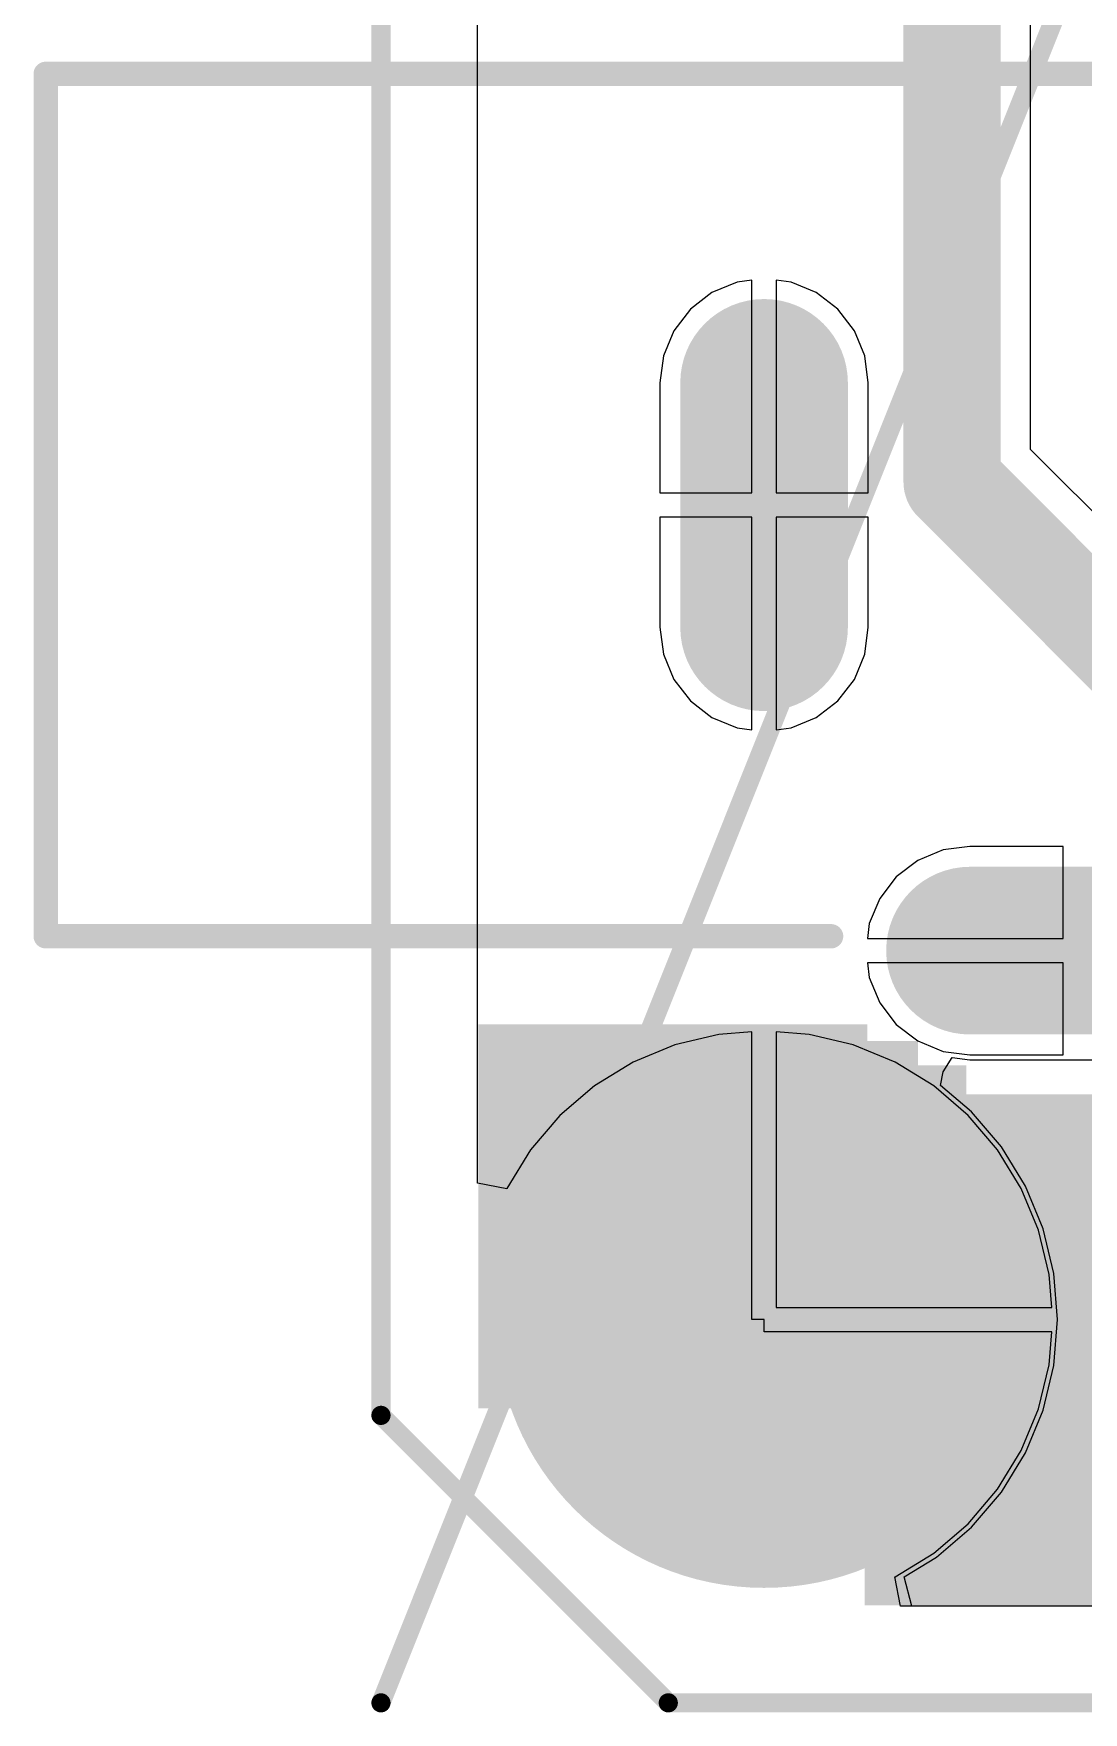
# Model space of a CAD drawing. Header units: inches. Extents: x -0.14 to 3.29, y -0.08 to 7.88.
# Drawn here: x -0.143 to 0.289, y -0.004 to 0.686 of the extents above; entities that cross this region are included whole.
import ezdxf

# ---------------------------------------------------------------- set-up
doc = ezdxf.new("R2010")
doc.units = ezdxf.units.IN
doc.header["$MEASUREMENT"] = 0
for name, color, linetype in [('Board outline', 6, 'Continuous'), ('Bottom Layer', 5, 'Continuous'), ('Bottom Solder', 6, 'Continuous'), ('Multi-Layer', 9, 'Continuous'), ('Pad Holes', 156, 'Continuous'), ('PCBD Notes', 76, 'Continuous'), ('Top Layer', 1, 'Continuous'), ('Top Overlay', 2, 'Continuous'), ('Top Solder', 216, 'Continuous')]:
    doc.layers.add(name, color=color, linetype=linetype)

# ---------------------------------------------------------------- blocks, each defined once
blk = doc.blocks.new('F0972D8A_C5C0_4A84_836D_A9666EE65C2D_390')
at = {"layer": 'Bottom Layer'}
h = blk.add_hatch(color=5, dxfattribs=at)
edge = h.paths.add_edge_path()
edge.add_arc((-0.24409, -0.0502), 0.03248, 180, 360)
edge.add_line((-0.21161, -0.0502), (-0.21161, 0.0502))
edge.add_arc((-0.24409, 0.0502), 0.03248, 0, 180)
edge.add_line((-0.27657, 0.0502), (-0.27657, -0.0502))
h = blk.add_hatch(color=5, dxfattribs=at)
edge = h.paths.add_edge_path()
edge.add_arc((0, -0.04331), 0.03248, 180, 360)
edge.add_line((0.03248, -0.04331), (0.03248, 0.04331))
edge.add_arc((0, 0.04331), 0.03248, 0, 180)
edge.add_line((-0.03248, 0.04331), (-0.03248, -0.04331))
h = blk.add_hatch(color=5, dxfattribs=at)
edge = h.paths.add_edge_path()
edge.add_arc((-0.07284, -0.18307), 0.03248, 270, 450)
edge.add_line((-0.07284, -0.15059), (-0.15945, -0.15059))
edge.add_arc((-0.15945, -0.18307), 0.03248, 90, 270)
edge.add_line((-0.15945, -0.21555), (-0.07284, -0.21555))
at = {"layer": 'Bottom Solder'}
h = blk.add_hatch(color=6, dxfattribs=at)
edge = h.paths.add_edge_path()
edge.add_arc((-0.24409, -0.0502), 0.03445, 180, 360)
edge.add_line((-0.20965, -0.0502), (-0.20965, 0.0502))
edge.add_arc((-0.24409, 0.0502), 0.03445, 0, 180)
edge.add_line((-0.27854, 0.0502), (-0.27854, -0.0502))
h = blk.add_hatch(color=6, dxfattribs=at)
edge = h.paths.add_edge_path()
edge.add_arc((0, -0.04331), 0.03445, 180, 360)
edge.add_line((0.03445, -0.04331), (0.03445, 0.04331))
edge.add_arc((0, 0.04331), 0.03445, 0, 180)
edge.add_line((-0.03445, 0.04331), (-0.03445, -0.04331))
h = blk.add_hatch(color=6, dxfattribs=at)
edge = h.paths.add_edge_path()
edge.add_arc((-0.07284, -0.18307), 0.03445, 270, 450)
edge.add_line((-0.07284, -0.14862), (-0.15945, -0.14862))
edge.add_arc((-0.15945, -0.18307), 0.03445, 90, 270)
edge.add_line((-0.15945, -0.21752), (-0.07284, -0.21752))
at = {"layer": 'Multi-Layer'}
h = blk.add_hatch(color=9, dxfattribs=at)
edge = h.paths.add_edge_path()
edge.add_arc((-0.24409, -0.0502), 0.03248, 180, 360)
edge.add_line((-0.21161, -0.0502), (-0.21161, 0.0502))
edge.add_arc((-0.24409, 0.0502), 0.03248, 0, 180)
edge.add_line((-0.27657, 0.0502), (-0.27657, -0.0502))
h = blk.add_hatch(color=9, dxfattribs=at)
edge = h.paths.add_edge_path()
edge.add_arc((0, -0.04331), 0.03248, 180, 360)
edge.add_line((0.03248, -0.04331), (0.03248, 0.04331))
edge.add_arc((0, 0.04331), 0.03248, 0, 180)
edge.add_line((-0.03248, 0.04331), (-0.03248, -0.04331))
h = blk.add_hatch(color=9, dxfattribs=at)
edge = h.paths.add_edge_path()
edge.add_arc((-0.07284, -0.18307), 0.03248, 270, 450)
edge.add_line((-0.07284, -0.15059), (-0.15945, -0.15059))
edge.add_arc((-0.15945, -0.18307), 0.03248, 90, 270)
edge.add_line((-0.15945, -0.21555), (-0.07284, -0.21555))
at = {"layer": 'Pad Holes'}
h = blk.add_hatch(color=7, dxfattribs=at)
edge = h.paths.add_edge_path()
edge.add_arc((-0.24409, -0.0502), 0.01575, 180, 360)
edge.add_line((-0.22835, -0.0502), (-0.22835, 0.0502))
edge.add_arc((-0.24409, 0.0502), 0.01575, 0, 180)
edge.add_line((-0.25984, 0.0502), (-0.25984, -0.0502))
h = blk.add_hatch(color=7, dxfattribs=at)
edge = h.paths.add_edge_path()
edge.add_arc((0, -0.04331), 0.01575, 180, 360)
edge.add_line((0.01575, -0.04331), (0.01575, 0.04331))
edge.add_arc((0, 0.04331), 0.01575, 0, 180)
edge.add_line((-0.01575, 0.04331), (-0.01575, -0.04331))
h = blk.add_hatch(color=7, dxfattribs=at)
edge = h.paths.add_edge_path()
edge.add_arc((-0.07284, -0.18307), 0.01575, 270, 450)
edge.add_line((-0.07284, -0.16732), (-0.15945, -0.16732))
edge.add_arc((-0.15945, -0.18307), 0.01575, 90, 270)
edge.add_line((-0.15945, -0.19882), (-0.07284, -0.19882))
at = {"layer": 'Top Layer'}
h = blk.add_hatch(color=1, dxfattribs=at)
edge = h.paths.add_edge_path()
edge.add_arc((-0.24409, -0.0502), 0.03248, 180, 360)
edge.add_line((-0.21161, -0.0502), (-0.21161, 0.0502))
edge.add_arc((-0.24409, 0.0502), 0.03248, 0, 180)
edge.add_line((-0.27657, 0.0502), (-0.27657, -0.0502))
h = blk.add_hatch(color=1, dxfattribs=at)
edge = h.paths.add_edge_path()
edge.add_arc((0, -0.04331), 0.03248, 180, 360)
edge.add_line((0.03248, -0.04331), (0.03248, 0.04331))
edge.add_arc((0, 0.04331), 0.03248, 0, 180)
edge.add_line((-0.03248, 0.04331), (-0.03248, -0.04331))
h = blk.add_hatch(color=1, dxfattribs=at)
edge = h.paths.add_edge_path()
edge.add_arc((-0.07284, -0.18307), 0.03248, 270, 450)
edge.add_line((-0.07284, -0.15059), (-0.15945, -0.15059))
edge.add_arc((-0.15945, -0.18307), 0.03248, 90, 270)
edge.add_line((-0.15945, -0.21555), (-0.07284, -0.21555))
at = {"layer": 'Top Solder'}
h = blk.add_hatch(color=216, dxfattribs=at)
edge = h.paths.add_edge_path()
edge.add_arc((-0.24409, -0.0502), 0.03445, 180, 360)
edge.add_line((-0.20965, -0.0502), (-0.20965, 0.0502))
edge.add_arc((-0.24409, 0.0502), 0.03445, 0, 180)
edge.add_line((-0.27854, 0.0502), (-0.27854, -0.0502))
h = blk.add_hatch(color=216, dxfattribs=at)
edge = h.paths.add_edge_path()
edge.add_arc((0, -0.04331), 0.03445, 180, 360)
edge.add_line((0.03445, -0.04331), (0.03445, 0.04331))
edge.add_arc((0, 0.04331), 0.03445, 0, 180)
edge.add_line((-0.03445, 0.04331), (-0.03445, -0.04331))
h = blk.add_hatch(color=216, dxfattribs=at)
edge = h.paths.add_edge_path()
edge.add_arc((-0.07284, -0.18307), 0.03445, 270, 450)
edge.add_line((-0.07284, -0.14862), (-0.15945, -0.14862))
edge.add_arc((-0.15945, -0.18307), 0.03445, 90, 270)
edge.add_line((-0.15945, -0.21752), (-0.07284, -0.21752))
at = {"layer": 'Top Overlay'}
for points in [[(-0.53937, 0, 0.01, 0.01, 0), (-0.53937, 0.17717, 0.01, 0.01, 0)], [(-0.53937, 0.17717, 0.01, 0.01, 0), (-0.46063, 0.17717, 0.01, 0.01, 0)], [(-0.46063, 0.17717, 0.01, 0.01, 0), (0.01968, 0.17717, 0.01, 0.01, 0)], [(0.01968, 0.09843, 0.01, 0.01, 0), (0.01968, 0.17717, 0.01, 0.01, 0)], [(-0.53937, -0.17717, 0.01, 0.01, 0), (-0.53937, 0, 0.01, 0.01, 0)], [(0.01968, -0.17717, 0.01, 0.01, 0), (0.01968, -0.09842, 0.01, 0.01, 0)], [(-0.53937, -0.17717, 0.01, 0.01, 0), (-0.46063, -0.17717, 0.01, 0.01, 0)], [(-0.46063, -0.17717, 0.01, 0.01, 0), (-0.21654, -0.17717, 0.01, 0.01, 0)], [(-0.01969, -0.17717, 0.01, 0.01, 0), (0.01968, -0.17717, 0.01, 0.01, 0)]]:
    blk.add_lwpolyline(points, format="xyseb", dxfattribs=at)
for points in [[(-0.54187, 0.17717, 0.005, 0.005, 1), (-0.53687, 0.17717, 0.005, 0.005, 1)], [(-0.54187, 0.17717, 0.005, 0.005, 1), (-0.53687, 0.17717, 0.005, 0.005, 1)], [(-0.46313, 0.17717, 0.005, 0.005, 1), (-0.45813, 0.17717, 0.005, 0.005, 1)], [(-0.46313, 0.17717, 0.005, 0.005, 1), (-0.45813, 0.17717, 0.005, 0.005, 1)], [(0.01718, 0.17717, 0.005, 0.005, 1), (0.02218, 0.17717, 0.005, 0.005, 1)], [(0.01718, 0.17717, 0.005, 0.005, 1), (0.02218, 0.17717, 0.005, 0.005, 1)], [(0.01718, 0.09843, 0.005, 0.005, 1), (0.02218, 0.09843, 0.005, 0.005, 1)], [(-0.54187, 0, 0.005, 0.005, 1), (-0.53687, 0, 0.005, 0.005, 1)], [(-0.54187, 0, 0.005, 0.005, 1), (-0.53687, 0, 0.005, 0.005, 1)], [(0.01718, -0.09842, 0.005, 0.005, 1), (0.02218, -0.09842, 0.005, 0.005, 1)], [(-0.54187, -0.17717, 0.005, 0.005, 1), (-0.53687, -0.17717, 0.005, 0.005, 1)], [(-0.54187, -0.17717, 0.005, 0.005, 1), (-0.53687, -0.17717, 0.005, 0.005, 1)], [(-0.46313, -0.17717, 0.005, 0.005, 1), (-0.45813, -0.17717, 0.005, 0.005, 1)], [(-0.46313, -0.17717, 0.005, 0.005, 1), (-0.45813, -0.17717, 0.005, 0.005, 1)], [(-0.21904, -0.17717, 0.005, 0.005, 1), (-0.21404, -0.17717, 0.005, 0.005, 1)], [(-0.02219, -0.17717, 0.005, 0.005, 1), (-0.01719, -0.17717, 0.005, 0.005, 1)], [(0.01718, -0.17717, 0.005, 0.005, 1), (0.02218, -0.17717, 0.005, 0.005, 1)], [(0.01718, -0.17717, 0.005, 0.005, 1), (0.02218, -0.17717, 0.005, 0.005, 1)]]:
    blk.add_lwpolyline(points, format="xyseb", close=True, dxfattribs=at)

msp = doc.modelspace()

# ---------------------------------------------------------------- hatches: boundary and pattern name
at = {"layer": 'Bottom Layer'}
h = msp.add_hatch(color=5, dxfattribs=at)
edge = h.paths.add_edge_path()
edge.add_arc((0.15748, 0.15748), 0.10827, 0, 360)
at = {"layer": 'Bottom Solder'}
h = msp.add_hatch(color=6, dxfattribs=at)
edge = h.paths.add_edge_path()
edge.add_arc((0.15748, 0.15748), 0.11024, 0, 360)
at = {"layer": 'Multi-Layer'}
h = msp.add_hatch(color=9, dxfattribs=at)
edge = h.paths.add_edge_path()
edge.add_arc((0.15748, 0.15748), 0.10827, 0, 360)
at = {"layer": 'Pad Holes'}
h = msp.add_hatch(color=7, dxfattribs=at)
edge = h.paths.add_edge_path()
edge.add_arc((0.15748, 0.15748), 0.0689, 0, 360)
at = {"layer": 'Top Layer'}
for points in [[(0.04, 0.12102), (0.19994, 0.12102), (0.19994, 0.27876), (0.04, 0.27876)], [(0.19414, 0.22), (0.2207, 0.22), (0.2207, 0.27195), (0.19414, 0.27195)], [(0.214, 0.21), (0.24056, 0.21), (0.24056, 0.26195), (0.214, 0.26195)], [(0.19887, 0.04), (0.35671, 0.04), (0.35671, 0.25), (0.19887, 0.25)]]:
    msp.add_hatch(color=1, dxfattribs=at).paths.add_polyline_path(points)
h = msp.add_hatch(color=1, dxfattribs=at)
edge = h.paths.add_edge_path()
edge.add_arc((0.15748, 0.15748), 0.10827, 0, 360)
at = {"layer": 'Top Solder'}
h = msp.add_hatch(color=216, dxfattribs=at)
edge = h.paths.add_edge_path()
edge.add_arc((0.15748, 0.15748), 0.11024, 0, 360)

# ---------------------------------------------------------------- linework, layer by layer
at = {"layer": 'Board outline'}
for points in [[(0, 0.11811, 0.00787, 0.00787, 0), (0, 2.00787, 0.00787, 0.00787, 0)], [(0, 0.11811, 0.00787, 0.00787, 0), (0.11811, 0, 0.00787, 0.00787, 0)], [(0.11811, 0, 0.00787, 0.00787, 0), (3.0315, 0, 0.00787, 0.00787, 0)]]:
    msp.add_lwpolyline(points, format="xyseb", dxfattribs=at)
for points in [[(-0.00197, 0.11811, 0.00394, 0.00394, 1), (0.00197, 0.11811, 0.00394, 0.00394, 1)], [(-0.00197, 0.11811, 0.00394, 0.00394, 1), (0.00197, 0.11811, 0.00394, 0.00394, 1)], [(0.11614, 0, 0.00394, 0.00394, 1), (0.12008, 0, 0.00394, 0.00394, 1)], [(0.11614, 0, 0.00394, 0.00394, 1), (0.12008, 0, 0.00394, 0.00394, 1)]]:
    msp.add_lwpolyline(points, format="xyseb", close=True, dxfattribs=at)
at = {"layer": 'Bottom Layer'}
for p, q in [((0.26705, 0.51502), (0.26705, 0.74575)), ((0.34633, 0.43573), (0.26705, 0.51502)), ((0.23106, 0.2593), (0.23477, 0.26516)), ((0.23477, 0.26516), (0.24212, 0.26419)), ((0.24212, 0.26419), (0.32874, 0.26419)), ((0.23003, 0.25368), (0.23106, 0.2593)), ((0.24279, 0.24279), (0.23003, 0.25368)), ((0.25508, 0.22839), (0.24279, 0.24279)), ((0.26497, 0.21225), (0.25508, 0.22839)), ((0.27221, 0.19476), (0.26497, 0.21225)), ((0.27663, 0.17635), (0.27221, 0.19476)), ((0.27812, 0.15748), (0.27663, 0.17635)), ((0.27663, 0.13861), (0.27812, 0.15748)), ((0.27221, 0.1202), (0.27663, 0.13861)), ((0.26497, 0.10271), (0.27221, 0.1202)), ((0.25508, 0.08657), (0.26497, 0.10271)), ((0.24279, 0.07218), (0.25508, 0.08657)), ((0.22839, 0.05988), (0.24279, 0.07218)), ((0.21506, 0.05171), (0.22839, 0.05988)), ((0.21821, 0.03971), (0.21506, 0.05171)), ((2.93139, 0.03971), (0.21821, 0.03971))]:
    msp.add_line(p, q, dxfattribs=at)
for points in [[(0.23477, 0.50165, 0.04, 0.04, 0), (0.23477, 1.8339, 0.04, 0.04, 0)], [(0.23477, 0.50165, 0.04, 0.04, 0), (0.37705, 0.35937, 0.04, 0.04, 0)]]:
    msp.add_lwpolyline(points, format="xyseb", dxfattribs=at)
msp.add_lwpolyline([(0.22477, 0.50165, 0.02, 0.02, 1), (0.24477, 0.50165, 0.02, 0.02, 1)], format="xyseb", close=True, dxfattribs=at)
msp.add_lwpolyline([(0.22477, 0.50165, 0.02, 0.02, 1), (0.24477, 0.50165, 0.02, 0.02, 1)], format="xyseb", close=True, dxfattribs=at)
at = {"layer": 'PCBD Notes'}
msp.add_lwpolyline([(0, 0, 0.00787, 0.00787, 0), (3.14961, 7.87402, 0.00787, 0.00787, 0)], format="xyseb", dxfattribs=at)
msp.add_lwpolyline([(-0.00197, 0, 0.00394, 0.00394, 1), (0.00197, 0, 0.00394, 0.00394, 1)], format="xyseb", close=True, dxfattribs=at)
at = {"layer": 'Top Layer'}
for p, q in [((0.03971, 0.21356), (0.03971, 1.91242)), ((0.13606, 0.57943), (0.12718, 0.57262)), ((0.14639, 0.58371), (0.13606, 0.57943)), ((0.15248, 0.58451), (0.14639, 0.58371)), ((0.15248, 0.49713), (0.15248, 0.58451)), ((0.16857, 0.58371), (0.16248, 0.58451)), ((0.16248, 0.58451), (0.16248, 0.49713)), ((0.1789, 0.57943), (0.16857, 0.58371)), ((0.18778, 0.57262), (0.1789, 0.57943)), ((0.12718, 0.57262), (0.12037, 0.56375)), ((0.19459, 0.56375), (0.18778, 0.57262)), ((0.12037, 0.56375), (0.11609, 0.55341)), ((0.19887, 0.55341), (0.19459, 0.56375)), ((0.11609, 0.55341), (0.11463, 0.54232)), ((0.20033, 0.54232), (0.19887, 0.55341)), ((0.11463, 0.54232), (0.11463, 0.49713)), ((0.20033, 0.49713), (0.20033, 0.54232)), ((0.11463, 0.49713), (0.15248, 0.49713)), ((0.16248, 0.49713), (0.20033, 0.49713)), ((0.15248, 0.48713), (0.11463, 0.48713)), ((0.11463, 0.48713), (0.11463, 0.44193)), ((0.15248, 0.39974), (0.15248, 0.48713)), ((0.20033, 0.48713), (0.16248, 0.48713)), ((0.16248, 0.48713), (0.16248, 0.39974)), ((0.20033, 0.44193), (0.20033, 0.48713)), ((0.11463, 0.44193), (0.11609, 0.43084)), ((0.19887, 0.43084), (0.20033, 0.44193)), ((0.11609, 0.43084), (0.12037, 0.42051)), ((0.19459, 0.42051), (0.19887, 0.43084)), ((0.12037, 0.42051), (0.12718, 0.41163)), ((0.18778, 0.41163), (0.19459, 0.42051)), ((0.12718, 0.41163), (0.13606, 0.40482)), ((0.1789, 0.40482), (0.18778, 0.41163)), ((0.13606, 0.40482), (0.14639, 0.40054)), ((0.14639, 0.40054), (0.15248, 0.39974)), ((0.16248, 0.39974), (0.16857, 0.40054)), ((0.16857, 0.40054), (0.1789, 0.40482)), ((0.24212, 0.3519), (0.23104, 0.35044)), ((0.28043, 0.3519), (0.24212, 0.3519)), ((0.28043, 0.31406), (0.28043, 0.3519)), ((0.2207, 0.34616), (0.21183, 0.33935)), ((0.23104, 0.35044), (0.2207, 0.34616)), ((0.21183, 0.33935), (0.20502, 0.33048)), ((0.20502, 0.33048), (0.20074, 0.32015)), ((0.20074, 0.32015), (0.19994, 0.31406)), ((0.19994, 0.31406), (0.28043, 0.31406)), ((0.28043, 0.30406), (0.19994, 0.30406)), ((0.19994, 0.30406), (0.20074, 0.29797)), ((0.28043, 0.26621), (0.28043, 0.30406)), ((0.20074, 0.29797), (0.20502, 0.28763)), ((0.20502, 0.28763), (0.21183, 0.27876)), ((0.21183, 0.27876), (0.2207, 0.27195)), ((0.12082, 0.27031), (0.10362, 0.26318)), ((0.13892, 0.27465), (0.12082, 0.27031)), ((0.15248, 0.27572), (0.13892, 0.27465)), ((0.15248, 0.15748), (0.15248, 0.27572)), ((0.17604, 0.27465), (0.16248, 0.27572)), ((0.16248, 0.27572), (0.16248, 0.16248)), ((0.19414, 0.27031), (0.17604, 0.27465)), ((0.21134, 0.26318), (0.19414, 0.27031)), ((0.2207, 0.27195), (0.23104, 0.26767)), ((0.10362, 0.26318), (0.08775, 0.25346)), ((0.22721, 0.25346), (0.21134, 0.26318)), ((0.23104, 0.26767), (0.24212, 0.26621)), ((0.24212, 0.26621), (0.28043, 0.26621)), ((0.08775, 0.25346), (0.07359, 0.24137)), ((0.24137, 0.24137), (0.22721, 0.25346)), ((0.07359, 0.24137), (0.0615, 0.22721)), ((0.25346, 0.22721), (0.24137, 0.24137)), ((0.0615, 0.22721), (0.05178, 0.21134)), ((0.26318, 0.21134), (0.25346, 0.22721)), ((0.05171, 0.21118), (0.03971, 0.21356)), ((0.05178, 0.21134), (0.05171, 0.21118)), ((0.27031, 0.19414), (0.26318, 0.21134)), ((0.27465, 0.17604), (0.27031, 0.19414)), ((0.27572, 0.16248), (0.27465, 0.17604)), ((0.16248, 0.16248), (0.27572, 0.16248)), ((0.15748, 0.15748), (0.15248, 0.15748)), ((0.15748, 0.15248), (0.15748, 0.15748)), ((0.27572, 0.15248), (0.15748, 0.15248)), ((0.27465, 0.13892), (0.27572, 0.15248)), ((0.27031, 0.12082), (0.27465, 0.13892)), ((0.26318, 0.10362), (0.27031, 0.12082)), ((0.25346, 0.08775), (0.26318, 0.10362)), ((0.24137, 0.07359), (0.25346, 0.08775)), ((0.22721, 0.0615), (0.24137, 0.07359)), ((0.21134, 0.05178), (0.22721, 0.0615)), ((0.21117, 0.05171), (0.21134, 0.05178)), ((0.21356, 0.03971), (0.21117, 0.05171)), ((2.93604, 0.03971), (0.21356, 0.03971))]:
    msp.add_line(p, q, dxfattribs=at)

# ---------------------------------------------------------------- block references
at = {"rotation": 360}
msp.add_blockref('F0972D8A_C5C0_4A84_836D_A9666EE65C2D_390', (0.40157, 0.49213), dxfattribs=at)

doc.saveas('drawing.dxf')
